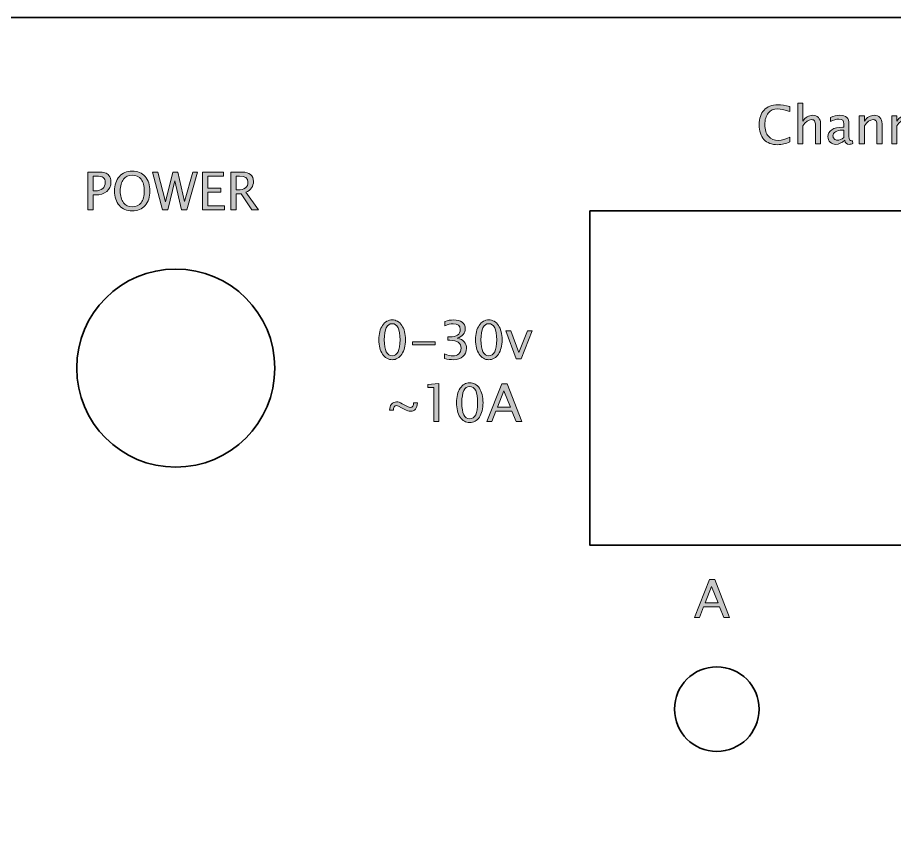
# Model space of a CAD drawing. Header units: inches. Extents: x 4 to 816, y 71 to 806.
# Drawn here: x 270.9 to 338.8, y 650.8 to 715.2 of the extents above; entities that cross this region are included whole.
import ezdxf

# ---------------------------------------------------------------- set-up
doc = ezdxf.new("R2010")
doc.units = ezdxf.units.IN
doc.header["$MEASUREMENT"] = 0
doc.layers.add('Layer 1', color=7, linetype='Continuous')

# ---------------------------------------------------------------- blocks, each defined once
blk = doc.blocks.new('block 9')
at = {"layer": 'Layer 1', "color": 240, "lineweight": 35, "true_color": 0xed1c24}
blk.add_lwpolyline([(23.165, 715.165), (406.63, 715.165), (406.63, 588.621), (23.165, 588.621)], dxfattribs=at)
blk = doc.blocks.new('block 11')
at = {"layer": 'Layer 1', "color": 240, "lineweight": 35, "true_color": 0xed1c24}
blk.add_open_spline([(290.792, 688.027), (290.792, 683.792), (287.359, 680.358), (283.123, 680.358), (278.887, 680.358), (275.454, 683.792), (275.454, 688.027), (275.454, 692.263), (278.887, 695.697), (283.123, 695.697), (287.359, 695.697), (290.792, 692.263), (290.792, 688.027)], degree=3, knots=[0, 0, 0, 0, 1, 1, 1, 2, 2, 2, 3, 3, 3, 4, 4, 4, 4], dxfattribs=at)
blk = doc.blocks.new('block 301')
at = {"layer": 'Layer 1', "true_color": 0x231f20}
h = blk.add_hatch(color=250, dxfattribs=at)
h.dxf.hatch_style = 2
edge = h.paths.add_edge_path()
edge.add_spline(control_points=[(279.756, 700.195), (279.34, 700.195), (279.007, 700.335), (278.758, 700.615), (278.509, 700.894), (278.384, 701.267), (278.384, 701.735), (278.384, 702.203), (278.509, 702.576), (278.758, 702.856), (279.007, 703.135), (279.34, 703.275), (279.756, 703.275), (280.172, 703.275), (280.504, 703.135), (280.753, 702.856), (281.002, 702.576), (281.127, 702.203), (281.127, 701.735), (281.127, 701.267), (281.002, 700.894), (280.753, 700.615), (280.504, 700.335), (280.172, 700.195), (279.756, 700.195)], knot_values=[0, 0, 0, 0, 1, 1, 1, 2, 2, 2, 3, 3, 3, 4, 4, 4, 5, 5, 5, 6, 6, 6, 7, 7, 7, 8, 8, 8, 8], degree=3, periodic=1)
edge = h.paths.add_edge_path()
edge.add_spline(control_points=[(279.756, 700.506), (280.048, 700.506), (280.276, 700.615), (280.439, 700.832), (280.603, 701.05), (280.685, 701.352), (280.685, 701.739), (280.685, 702.124), (280.603, 702.424), (280.439, 702.64), (280.276, 702.856), (280.048, 702.964), (279.756, 702.964), (279.464, 702.964), (279.236, 702.856), (279.072, 702.64), (278.908, 702.424), (278.826, 702.124), (278.826, 701.739), (278.826, 701.352), (278.908, 701.05), (279.072, 700.832), (279.236, 700.615), (279.464, 700.506), (279.756, 700.506)], knot_values=[0, 0, 0, 0, 1, 1, 1, 2, 2, 2, 3, 3, 3, 4, 4, 4, 5, 5, 5, 6, 6, 6, 7, 7, 7, 8, 8, 8, 8], degree=3, periodic=1)
h = blk.add_hatch(color=250, dxfattribs=at)
h.dxf.hatch_style = 2
edge = h.paths.add_edge_path()
edge.add_spline(control_points=[(276.314, 700.269), (276.314, 700.269), (276.314, 703.202), (276.314, 703.202), (276.314, 703.202), (277.112, 703.202), (277.112, 703.202), (277.342, 703.202), (277.519, 703.183), (277.644, 703.145), (277.769, 703.107), (277.871, 703.041), (277.951, 702.946), (278.055, 702.82), (278.107, 702.649), (278.107, 702.433), (278.107, 702.121), (278.001, 701.877), (277.79, 701.699), (277.579, 701.522), (277.285, 701.434), (276.91, 701.434), (276.91, 701.434), (276.726, 701.434), (276.726, 701.434), (276.726, 701.434), (276.726, 700.269), (276.726, 700.269), (276.726, 700.269), (276.314, 700.269), (276.314, 700.269)], knot_values=[0, 0, 0, 0, 1, 1, 1, 2, 2, 2, 3, 3, 3, 4, 4, 4, 5, 5, 5, 6, 6, 6, 7, 7, 7, 8, 8, 8, 9, 9, 9, 10, 10, 10, 10], degree=3, periodic=1)
edge = h.paths.add_edge_path()
edge.add_spline(control_points=[(276.726, 701.749), (276.726, 701.749), (276.894, 701.749), (276.894, 701.749), (277.141, 701.749), (277.332, 701.806), (277.467, 701.919), (277.602, 702.033), (277.669, 702.194), (277.669, 702.403), (277.669, 702.577), (277.616, 702.702), (277.51, 702.777), (277.403, 702.853), (277.227, 702.89), (276.982, 702.89), (276.982, 702.89), (276.726, 702.89), (276.726, 702.89), (276.726, 702.89), (276.726, 701.749), (276.726, 701.749)], knot_values=[0, 0, 0, 0, 1, 1, 1, 2, 2, 2, 3, 3, 3, 4, 4, 4, 5, 5, 5, 6, 6, 6, 7, 7, 7, 7], degree=3, periodic=1)
h = blk.add_hatch(color=250, dxfattribs=at)
h.dxf.hatch_style = 2
h.paths.add_polyline_path([(282.09, 700.269), (281.335, 703.202), (281.736, 703.202), (282.336, 700.887), (282.89, 703.202), (283.291, 703.202), (283.811, 700.918), (284.457, 703.202), (284.797, 703.202), (283.975, 700.269), (283.558, 700.269), (283.044, 702.525), (282.502, 700.269)])
h = blk.add_hatch(color=250, dxfattribs=at)
h.dxf.hatch_style = 2
h.paths.add_polyline_path([(285.181, 700.269), (285.181, 703.202), (286.82, 703.202), (286.82, 702.89), (285.598, 702.89), (285.598, 701.949), (286.622, 701.949), (286.622, 701.642), (285.598, 701.642), (285.598, 700.58), (286.905, 700.58), (286.905, 700.269)])
h = blk.add_hatch(color=250, dxfattribs=at)
h.dxf.hatch_style = 2
edge = h.paths.add_edge_path()
edge.add_spline(control_points=[(287.381, 700.269), (287.381, 700.269), (287.381, 703.202), (287.381, 703.202), (287.381, 703.202), (288.269, 703.202), (288.269, 703.202), (288.55, 703.202), (288.766, 703.14), (288.916, 703.015), (289.066, 702.891), (289.141, 702.711), (289.141, 702.474), (289.141, 702.288), (289.089, 702.122), (288.985, 701.977), (288.882, 701.831), (288.736, 701.72), (288.548, 701.642), (288.548, 701.642), (289.527, 700.269), (289.527, 700.269), (289.527, 700.269), (289.016, 700.269), (289.016, 700.269), (289.016, 700.269), (288.181, 701.509), (288.181, 701.509), (288.181, 701.509), (287.793, 701.509), (287.793, 701.509), (287.793, 701.509), (287.793, 700.269), (287.793, 700.269), (287.793, 700.269), (287.381, 700.269), (287.381, 700.269)], knot_values=[0, 0, 0, 0, 1, 1, 1, 2, 2, 2, 3, 3, 3, 4, 4, 4, 5, 5, 5, 6, 6, 6, 7, 7, 7, 8, 8, 8, 9, 9, 9, 10, 10, 10, 11, 11, 11, 12, 12, 12, 12], degree=3, periodic=1)
edge = h.paths.add_edge_path()
edge.add_spline(control_points=[(287.793, 701.82), (287.793, 701.82), (287.928, 701.82), (287.928, 701.82), (288.185, 701.82), (288.381, 701.872), (288.514, 701.977), (288.648, 702.081), (288.715, 702.234), (288.715, 702.435), (288.715, 702.739), (288.495, 702.89), (288.055, 702.89), (288.055, 702.89), (287.793, 702.89), (287.793, 702.89), (287.793, 702.89), (287.793, 701.82), (287.793, 701.82)], knot_values=[0, 0, 0, 0, 1, 1, 1, 2, 2, 2, 3, 3, 3, 4, 4, 4, 5, 5, 5, 6, 6, 6, 6], degree=3, periodic=1)
at = {"layer": 'Layer 1', "lineweight": 0}
for points in [[(282.09, 700.269), (281.335, 703.202), (281.736, 703.202), (282.336, 700.887), (282.89, 703.202), (283.291, 703.202), (283.811, 700.918), (284.457, 703.202), (284.797, 703.202), (283.975, 700.269), (283.558, 700.269), (283.044, 702.525), (282.502, 700.269), (282.09, 700.269)], [(285.181, 700.269), (285.181, 703.202), (286.82, 703.202), (286.82, 702.89), (285.598, 702.89), (285.598, 701.949), (286.622, 701.949), (286.622, 701.642), (285.598, 701.642), (285.598, 700.58), (286.905, 700.58), (286.905, 700.269), (285.181, 700.269)]]:
    blk.add_lwpolyline(points, dxfattribs=at)
for points, knots in [([(279.756, 700.195), (279.34, 700.195), (279.007, 700.335), (278.758, 700.615), (278.509, 700.894), (278.384, 701.267), (278.384, 701.735), (278.384, 702.203), (278.509, 702.576), (278.758, 702.856), (279.007, 703.135), (279.34, 703.275), (279.756, 703.275), (280.172, 703.275), (280.504, 703.135), (280.753, 702.856), (281.002, 702.576), (281.127, 702.203), (281.127, 701.735), (281.127, 701.267), (281.002, 700.894), (280.753, 700.615), (280.504, 700.335), (280.172, 700.195), (279.756, 700.195)], [0, 0, 0, 0, 1, 1, 1, 2, 2, 2, 3, 3, 3, 4, 4, 4, 5, 5, 5, 6, 6, 6, 7, 7, 7, 8, 8, 8, 8]), ([(276.314, 700.269), (276.314, 700.269), (276.314, 703.202), (276.314, 703.202), (276.314, 703.202), (277.112, 703.202), (277.112, 703.202), (277.342, 703.202), (277.519, 703.183), (277.644, 703.145), (277.769, 703.107), (277.871, 703.041), (277.951, 702.946), (278.055, 702.82), (278.107, 702.649), (278.107, 702.433), (278.107, 702.121), (278.001, 701.877), (277.79, 701.699), (277.579, 701.522), (277.285, 701.434), (276.91, 701.434), (276.91, 701.434), (276.726, 701.434), (276.726, 701.434), (276.726, 701.434), (276.726, 700.269), (276.726, 700.269), (276.726, 700.269), (276.314, 700.269), (276.314, 700.269)], [0, 0, 0, 0, 1, 1, 1, 2, 2, 2, 3, 3, 3, 4, 4, 4, 5, 5, 5, 6, 6, 6, 7, 7, 7, 8, 8, 8, 9, 9, 9, 10, 10, 10, 10]), ([(276.726, 701.749), (276.726, 701.749), (276.894, 701.749), (276.894, 701.749), (277.141, 701.749), (277.332, 701.806), (277.467, 701.919), (277.602, 702.033), (277.669, 702.194), (277.669, 702.403), (277.669, 702.577), (277.616, 702.702), (277.51, 702.777), (277.403, 702.853), (277.227, 702.89), (276.982, 702.89), (276.982, 702.89), (276.726, 702.89), (276.726, 702.89), (276.726, 702.89), (276.726, 701.749), (276.726, 701.749)], [0, 0, 0, 0, 1, 1, 1, 2, 2, 2, 3, 3, 3, 4, 4, 4, 5, 5, 5, 6, 6, 6, 7, 7, 7, 7]), ([(279.756, 700.506), (280.048, 700.506), (280.276, 700.615), (280.439, 700.832), (280.603, 701.05), (280.685, 701.352), (280.685, 701.739), (280.685, 702.124), (280.603, 702.424), (280.439, 702.64), (280.276, 702.856), (280.048, 702.964), (279.756, 702.964), (279.464, 702.964), (279.236, 702.856), (279.072, 702.64), (278.908, 702.424), (278.826, 702.124), (278.826, 701.739), (278.826, 701.352), (278.908, 701.05), (279.072, 700.832), (279.236, 700.615), (279.464, 700.506), (279.756, 700.506)], [0, 0, 0, 0, 1, 1, 1, 2, 2, 2, 3, 3, 3, 4, 4, 4, 5, 5, 5, 6, 6, 6, 7, 7, 7, 8, 8, 8, 8]), ([(287.381, 700.269), (287.381, 700.269), (287.381, 703.202), (287.381, 703.202), (287.381, 703.202), (288.269, 703.202), (288.269, 703.202), (288.55, 703.202), (288.766, 703.14), (288.916, 703.015), (289.066, 702.891), (289.141, 702.711), (289.141, 702.474), (289.141, 702.288), (289.089, 702.122), (288.985, 701.977), (288.882, 701.831), (288.736, 701.72), (288.548, 701.642), (288.548, 701.642), (289.527, 700.269), (289.527, 700.269), (289.527, 700.269), (289.016, 700.269), (289.016, 700.269), (289.016, 700.269), (288.181, 701.509), (288.181, 701.509), (288.181, 701.509), (287.793, 701.509), (287.793, 701.509), (287.793, 701.509), (287.793, 700.269), (287.793, 700.269), (287.793, 700.269), (287.381, 700.269), (287.381, 700.269)], [0, 0, 0, 0, 1, 1, 1, 2, 2, 2, 3, 3, 3, 4, 4, 4, 5, 5, 5, 6, 6, 6, 7, 7, 7, 8, 8, 8, 9, 9, 9, 10, 10, 10, 11, 11, 11, 12, 12, 12, 12]), ([(287.793, 701.82), (287.793, 701.82), (287.928, 701.82), (287.928, 701.82), (288.185, 701.82), (288.381, 701.872), (288.514, 701.977), (288.648, 702.081), (288.715, 702.234), (288.715, 702.435), (288.715, 702.739), (288.495, 702.89), (288.055, 702.89), (288.055, 702.89), (287.793, 702.89), (287.793, 702.89), (287.793, 702.89), (287.793, 701.82), (287.793, 701.82)], [0, 0, 0, 0, 1, 1, 1, 2, 2, 2, 3, 3, 3, 4, 4, 4, 5, 5, 5, 6, 6, 6, 6])]:
    blk.add_open_spline(points, degree=3, knots=knots, dxfattribs=at)
blk = doc.blocks.new('block 300')
at = {"layer": 'Layer 1'}
blk.add_blockref('block 301', (0, 0), dxfattribs=at)
blk = doc.blocks.new('block 350')
at = {"layer": 'Layer 1', "color": 240, "lineweight": 35, "true_color": 0xed1c24}
blk.add_lwpolyline([(358.76, 674.313), (315.18, 674.313), (315.18, 700.197), (358.76, 700.197), (358.76, 674.313)], dxfattribs=at)
blk = doc.blocks.new('block 351')
at = {"layer": 'Layer 1', "color": 240, "lineweight": 35, "true_color": 0xed1c24}
blk.add_open_spline([(328.275, 661.629), (328.275, 659.821), (326.809, 658.355), (325.001, 658.355), (323.193, 658.355), (321.727, 659.821), (321.727, 661.629), (321.727, 663.437), (323.193, 664.903), (325.001, 664.903), (326.809, 664.903), (328.275, 663.437), (328.275, 661.629)], degree=3, knots=[0, 0, 0, 0, 1, 1, 1, 2, 2, 2, 3, 3, 3, 4, 4, 4, 4], dxfattribs=at)
blk = doc.blocks.new('block 355')
at = {"layer": 'Layer 1', "true_color": 0x231f20}
h = blk.add_hatch(color=250, dxfattribs=at)
h.dxf.hatch_style = 2
edge = h.paths.add_edge_path()
edge.add_spline(control_points=[(330.656, 705.547), (330.366, 705.398), (330.05, 705.323), (329.708, 705.323), (329.253, 705.323), (328.901, 705.457), (328.652, 705.724), (328.404, 705.991), (328.28, 706.37), (328.28, 706.861), (328.28, 707.351), (328.406, 707.731), (328.659, 708), (328.912, 708.269), (329.269, 708.403), (329.73, 708.403), (329.992, 708.403), (330.299, 708.36), (330.652, 708.274), (330.652, 708.274), (330.652, 707.884), (330.652, 707.884), (330.25, 708.022), (329.94, 708.092), (329.722, 708.092), (329.404, 708.092), (329.158, 707.984), (328.983, 707.769), (328.809, 707.553), (328.722, 707.25), (328.722, 706.857), (328.722, 706.482), (328.815, 706.187), (329.001, 705.971), (329.187, 705.756), (329.442, 705.649), (329.766, 705.649), (330.042, 705.649), (330.338, 705.734), (330.656, 705.904), (330.656, 705.904), (330.656, 705.547), (330.656, 705.547)], knot_values=[0, 0, 0, 0, 1, 1, 1, 2, 2, 2, 3, 3, 3, 4, 4, 4, 5, 5, 5, 6, 6, 6, 7, 7, 7, 8, 8, 8, 9, 9, 9, 10, 10, 10, 11, 11, 11, 12, 12, 12, 13, 13, 13, 14, 14, 14, 14], degree=3, periodic=1)
h = blk.add_hatch(color=250, dxfattribs=at)
h.dxf.hatch_style = 2
edge = h.paths.add_edge_path()
edge.add_spline(control_points=[(331.272, 705.397), (331.272, 705.397), (331.272, 708.526), (331.272, 708.526), (331.272, 708.526), (331.662, 708.526), (331.662, 708.526), (331.662, 708.526), (331.662, 707.144), (331.662, 707.144), (331.868, 707.446), (332.121, 707.596), (332.419, 707.596), (332.607, 707.596), (332.756, 707.537), (332.866, 707.419), (332.976, 707.301), (333.032, 707.142), (333.032, 706.943), (333.032, 706.943), (333.032, 705.397), (333.032, 705.397), (333.032, 705.397), (332.641, 705.397), (332.641, 705.397), (332.641, 705.397), (332.641, 706.815), (332.641, 706.815), (332.641, 706.975), (332.618, 707.089), (332.571, 707.158), (332.524, 707.225), (332.446, 707.259), (332.338, 707.259), (332.099, 707.259), (331.874, 707.103), (331.662, 706.79), (331.662, 706.79), (331.662, 705.397), (331.662, 705.397), (331.662, 705.397), (331.272, 705.397), (331.272, 705.397)], knot_values=[0, 0, 0, 0, 1, 1, 1, 2, 2, 2, 3, 3, 3, 4, 4, 4, 5, 5, 5, 6, 6, 6, 7, 7, 7, 8, 8, 8, 9, 9, 9, 10, 10, 10, 11, 11, 11, 12, 12, 12, 13, 13, 13, 14, 14, 14, 14], degree=3, periodic=1)
h = blk.add_hatch(color=250, dxfattribs=at)
h.dxf.hatch_style = 2
h.paths.add_polyline_path([(343.33, 705.397), (343.33, 708.526), (343.72, 708.526), (343.72, 705.397)])
h = blk.add_hatch(color=250, dxfattribs=at)
h.dxf.hatch_style = 2
edge = h.paths.add_edge_path()
edge.add_spline(control_points=[(345.809, 705.418), (345.809, 705.418), (345.809, 705.785), (345.809, 705.785), (346.088, 705.673), (346.308, 705.617), (346.468, 705.617), (346.657, 705.617), (346.81, 705.671), (346.927, 705.779), (347.044, 705.888), (347.103, 706.03), (347.103, 706.204), (347.103, 706.617), (346.814, 706.823), (346.235, 706.823), (346.235, 706.823), (346.081, 706.823), (346.081, 706.823), (346.081, 706.823), (346.081, 707.085), (346.081, 707.085), (346.081, 707.085), (346.217, 707.087), (346.217, 707.087), (346.76, 707.087), (347.032, 707.278), (347.032, 707.66), (347.032, 707.96), (346.852, 708.109), (346.492, 708.109), (346.299, 708.109), (346.084, 708.054), (345.849, 707.943), (345.849, 707.943), (345.849, 708.286), (345.849, 708.286), (346.08, 708.364), (346.302, 708.403), (346.516, 708.403), (346.808, 708.403), (347.032, 708.345), (347.188, 708.229), (347.344, 708.113), (347.422, 707.944), (347.422, 707.724), (347.422, 707.379), (347.218, 707.133), (346.81, 706.987), (347.283, 706.877), (347.519, 706.618), (347.519, 706.209), (347.519, 705.933), (347.428, 705.716), (347.246, 705.559), (347.063, 705.402), (346.813, 705.323), (346.495, 705.323), (346.314, 705.323), (346.085, 705.355), (345.809, 705.418)], knot_values=[0, 0, 0, 0, 1, 1, 1, 2, 2, 2, 3, 3, 3, 4, 4, 4, 5, 5, 5, 6, 6, 6, 7, 7, 7, 8, 8, 8, 9, 9, 9, 10, 10, 10, 11, 11, 11, 12, 12, 12, 13, 13, 13, 14, 14, 14, 15, 15, 15, 16, 16, 16, 17, 17, 17, 18, 18, 18, 19, 19, 19, 20, 20, 20, 20], degree=3, periodic=1)
h = blk.add_hatch(color=250, dxfattribs=at)
h.dxf.hatch_style = 2
edge = h.paths.add_edge_path()
edge.add_spline(control_points=[(334.9, 705.67), (334.666, 705.455), (334.441, 705.347), (334.225, 705.347), (334.046, 705.347), (333.898, 705.403), (333.781, 705.515), (333.663, 705.626), (333.604, 705.767), (333.604, 705.938), (333.604, 706.173), (333.703, 706.353), (333.901, 706.48), (334.098, 706.606), (334.382, 706.669), (334.752, 706.669), (334.752, 706.669), (334.843, 706.669), (334.843, 706.669), (334.843, 706.669), (334.843, 706.928), (334.843, 706.928), (334.843, 707.178), (334.713, 707.303), (334.452, 707.303), (334.25, 707.303), (334.03, 707.24), (333.79, 707.113), (333.79, 707.113), (333.79, 707.436), (333.79, 707.436), (334.053, 707.543), (334.301, 707.596), (334.534, 707.596), (334.773, 707.596), (334.949, 707.542), (335.063, 707.433), (335.176, 707.324), (335.233, 707.156), (335.233, 706.928), (335.233, 706.928), (335.233, 705.953), (335.233, 705.953), (335.233, 705.73), (335.302, 705.619), (335.439, 705.619), (335.456, 705.619), (335.482, 705.621), (335.515, 705.627), (335.515, 705.627), (335.542, 705.411), (335.542, 705.411), (335.454, 705.368), (335.356, 705.347), (335.249, 705.347), (335.067, 705.347), (334.95, 705.455), (334.9, 705.67)], knot_values=[0, 0, 0, 0, 1, 1, 1, 2, 2, 2, 3, 3, 3, 4, 4, 4, 5, 5, 5, 6, 6, 6, 7, 7, 7, 8, 8, 8, 9, 9, 9, 10, 10, 10, 11, 11, 11, 12, 12, 12, 13, 13, 13, 14, 14, 14, 15, 15, 15, 16, 16, 16, 17, 17, 17, 18, 18, 18, 19, 19, 19, 19], degree=3, periodic=1)
edge = h.paths.add_edge_path()
edge.add_spline(control_points=[(334.843, 705.882), (334.843, 705.882), (334.843, 706.439), (334.843, 706.439), (334.843, 706.439), (334.718, 706.443), (334.718, 706.443), (334.501, 706.443), (334.327, 706.403), (334.194, 706.322), (334.061, 706.241), (333.995, 706.135), (333.995, 706.001), (333.995, 705.907), (334.028, 705.828), (334.094, 705.763), (334.16, 705.699), (334.24, 705.666), (334.335, 705.666), (334.498, 705.666), (334.667, 705.738), (334.843, 705.882)], knot_values=[0, 0, 0, 0, 1, 1, 1, 2, 2, 2, 3, 3, 3, 4, 4, 4, 5, 5, 5, 6, 6, 6, 7, 7, 7, 7], degree=3, periodic=1)
h = blk.add_hatch(color=250, dxfattribs=at)
h.dxf.hatch_style = 2
edge = h.paths.add_edge_path()
edge.add_spline(control_points=[(336.032, 705.397), (336.032, 705.397), (336.032, 707.549), (336.032, 707.549), (336.032, 707.549), (336.422, 707.549), (336.422, 707.549), (336.422, 707.549), (336.422, 707.144), (336.422, 707.144), (336.628, 707.446), (336.881, 707.596), (337.179, 707.596), (337.367, 707.596), (337.516, 707.537), (337.626, 707.419), (337.736, 707.301), (337.791, 707.142), (337.791, 706.943), (337.791, 706.943), (337.791, 705.397), (337.791, 705.397), (337.791, 705.397), (337.401, 705.397), (337.401, 705.397), (337.401, 705.397), (337.401, 706.815), (337.401, 706.815), (337.401, 706.975), (337.378, 707.089), (337.331, 707.158), (337.284, 707.225), (337.206, 707.259), (337.098, 707.259), (336.859, 707.259), (336.634, 707.103), (336.422, 706.79), (336.422, 706.79), (336.422, 705.397), (336.422, 705.397), (336.422, 705.397), (336.032, 705.397), (336.032, 705.397)], knot_values=[0, 0, 0, 0, 1, 1, 1, 2, 2, 2, 3, 3, 3, 4, 4, 4, 5, 5, 5, 6, 6, 6, 7, 7, 7, 8, 8, 8, 9, 9, 9, 10, 10, 10, 11, 11, 11, 12, 12, 12, 13, 13, 13, 14, 14, 14, 14], degree=3, periodic=1)
h = blk.add_hatch(color=250, dxfattribs=at)
h.dxf.hatch_style = 2
edge = h.paths.add_edge_path()
edge.add_spline(control_points=[(338.55, 705.397), (338.55, 705.397), (338.55, 707.549), (338.55, 707.549), (338.55, 707.549), (338.941, 707.549), (338.941, 707.549), (338.941, 707.549), (338.941, 707.144), (338.941, 707.144), (339.147, 707.446), (339.399, 707.596), (339.698, 707.596), (339.885, 707.596), (340.034, 707.537), (340.144, 707.419), (340.255, 707.301), (340.31, 707.142), (340.31, 706.943), (340.31, 706.943), (340.31, 705.397), (340.31, 705.397), (340.31, 705.397), (339.92, 705.397), (339.92, 705.397), (339.92, 705.397), (339.92, 706.815), (339.92, 706.815), (339.92, 706.975), (339.896, 707.089), (339.849, 707.158), (339.802, 707.225), (339.725, 707.259), (339.616, 707.259), (339.377, 707.259), (339.152, 707.103), (338.941, 706.79), (338.941, 706.79), (338.941, 705.397), (338.941, 705.397), (338.941, 705.397), (338.55, 705.397), (338.55, 705.397)], knot_values=[0, 0, 0, 0, 1, 1, 1, 2, 2, 2, 3, 3, 3, 4, 4, 4, 5, 5, 5, 6, 6, 6, 7, 7, 7, 8, 8, 8, 9, 9, 9, 10, 10, 10, 11, 11, 11, 12, 12, 12, 13, 13, 13, 14, 14, 14, 14], degree=3, periodic=1)
h = blk.add_hatch(color=250, dxfattribs=at)
h.dxf.hatch_style = 2
edge = h.paths.add_edge_path()
edge.add_spline(control_points=[(342.646, 705.466), (342.385, 705.387), (342.161, 705.347), (341.975, 705.347), (341.656, 705.347), (341.397, 705.453), (341.198, 705.663), (340.998, 705.874), (340.899, 706.146), (340.899, 706.482), (340.899, 706.808), (340.987, 707.075), (341.163, 707.284), (341.34, 707.492), (341.565, 707.596), (341.84, 707.596), (342.1, 707.596), (342.301, 707.503), (342.443, 707.318), (342.585, 707.132), (342.656, 706.869), (342.656, 706.528), (342.656, 706.528), (342.654, 706.409), (342.654, 706.409), (342.654, 706.409), (341.297, 706.409), (341.297, 706.409), (341.354, 705.899), (341.604, 705.644), (342.048, 705.644), (342.21, 705.644), (342.41, 705.689), (342.646, 705.777), (342.646, 705.777), (342.646, 705.466), (342.646, 705.466)], knot_values=[0, 0, 0, 0, 1, 1, 1, 2, 2, 2, 3, 3, 3, 4, 4, 4, 5, 5, 5, 6, 6, 6, 7, 7, 7, 8, 8, 8, 9, 9, 9, 10, 10, 10, 11, 11, 11, 12, 12, 12, 12], degree=3, periodic=1)
edge = h.paths.add_edge_path()
edge.add_spline(control_points=[(341.315, 706.703), (341.315, 706.703), (342.264, 706.703), (342.264, 706.703), (342.264, 707.103), (342.115, 707.303), (341.816, 707.303), (341.516, 707.303), (341.349, 707.103), (341.315, 706.703)], knot_values=[0, 0, 0, 0, 1, 1, 1, 2, 2, 2, 3, 3, 3, 3], degree=3, periodic=1)
at = {"layer": 'Layer 1', "lineweight": 0}
blk.add_lwpolyline([(343.33, 705.397), (343.33, 708.526), (343.72, 708.526), (343.72, 705.397), (343.33, 705.397)], dxfattribs=at)
for points, knots in [([(330.656, 705.547), (330.366, 705.398), (330.05, 705.323), (329.708, 705.323), (329.253, 705.323), (328.901, 705.457), (328.652, 705.724), (328.404, 705.991), (328.28, 706.37), (328.28, 706.861), (328.28, 707.351), (328.406, 707.731), (328.659, 708), (328.912, 708.269), (329.269, 708.403), (329.73, 708.403), (329.992, 708.403), (330.299, 708.36), (330.652, 708.274), (330.652, 708.274), (330.652, 707.884), (330.652, 707.884), (330.25, 708.022), (329.94, 708.092), (329.722, 708.092), (329.404, 708.092), (329.158, 707.984), (328.983, 707.769), (328.809, 707.553), (328.722, 707.25), (328.722, 706.857), (328.722, 706.482), (328.815, 706.187), (329.001, 705.971), (329.187, 705.756), (329.442, 705.649), (329.766, 705.649), (330.042, 705.649), (330.338, 705.734), (330.656, 705.904), (330.656, 705.904), (330.656, 705.547), (330.656, 705.547)], [0, 0, 0, 0, 1, 1, 1, 2, 2, 2, 3, 3, 3, 4, 4, 4, 5, 5, 5, 6, 6, 6, 7, 7, 7, 8, 8, 8, 9, 9, 9, 10, 10, 10, 11, 11, 11, 12, 12, 12, 13, 13, 13, 14, 14, 14, 14]), ([(331.272, 705.397), (331.272, 705.397), (331.272, 708.526), (331.272, 708.526), (331.272, 708.526), (331.662, 708.526), (331.662, 708.526), (331.662, 708.526), (331.662, 707.144), (331.662, 707.144), (331.868, 707.446), (332.121, 707.596), (332.419, 707.596), (332.607, 707.596), (332.756, 707.537), (332.866, 707.419), (332.976, 707.301), (333.032, 707.142), (333.032, 706.943), (333.032, 706.943), (333.032, 705.397), (333.032, 705.397), (333.032, 705.397), (332.641, 705.397), (332.641, 705.397), (332.641, 705.397), (332.641, 706.815), (332.641, 706.815), (332.641, 706.975), (332.618, 707.089), (332.571, 707.158), (332.524, 707.225), (332.446, 707.259), (332.338, 707.259), (332.099, 707.259), (331.874, 707.103), (331.662, 706.79), (331.662, 706.79), (331.662, 705.397), (331.662, 705.397), (331.662, 705.397), (331.272, 705.397), (331.272, 705.397)], [0, 0, 0, 0, 1, 1, 1, 2, 2, 2, 3, 3, 3, 4, 4, 4, 5, 5, 5, 6, 6, 6, 7, 7, 7, 8, 8, 8, 9, 9, 9, 10, 10, 10, 11, 11, 11, 12, 12, 12, 13, 13, 13, 14, 14, 14, 14]), ([(345.809, 705.418), (345.809, 705.418), (345.809, 705.785), (345.809, 705.785), (346.088, 705.673), (346.308, 705.617), (346.468, 705.617), (346.657, 705.617), (346.81, 705.671), (346.927, 705.779), (347.044, 705.888), (347.103, 706.03), (347.103, 706.204), (347.103, 706.617), (346.814, 706.823), (346.235, 706.823), (346.235, 706.823), (346.081, 706.823), (346.081, 706.823), (346.081, 706.823), (346.081, 707.085), (346.081, 707.085), (346.081, 707.085), (346.217, 707.087), (346.217, 707.087), (346.76, 707.087), (347.032, 707.278), (347.032, 707.66), (347.032, 707.96), (346.852, 708.109), (346.492, 708.109), (346.299, 708.109), (346.084, 708.054), (345.849, 707.943), (345.849, 707.943), (345.849, 708.286), (345.849, 708.286), (346.08, 708.364), (346.302, 708.403), (346.516, 708.403), (346.808, 708.403), (347.032, 708.345), (347.188, 708.229), (347.344, 708.113), (347.422, 707.944), (347.422, 707.724), (347.422, 707.379), (347.218, 707.133), (346.81, 706.987), (347.283, 706.877), (347.519, 706.618), (347.519, 706.209), (347.519, 705.933), (347.428, 705.716), (347.246, 705.559), (347.063, 705.402), (346.813, 705.323), (346.495, 705.323), (346.314, 705.323), (346.085, 705.355), (345.809, 705.418)], [0, 0, 0, 0, 1, 1, 1, 2, 2, 2, 3, 3, 3, 4, 4, 4, 5, 5, 5, 6, 6, 6, 7, 7, 7, 8, 8, 8, 9, 9, 9, 10, 10, 10, 11, 11, 11, 12, 12, 12, 13, 13, 13, 14, 14, 14, 15, 15, 15, 16, 16, 16, 17, 17, 17, 18, 18, 18, 19, 19, 19, 20, 20, 20, 20]), ([(334.9, 705.67), (334.666, 705.455), (334.441, 705.347), (334.225, 705.347), (334.046, 705.347), (333.898, 705.403), (333.781, 705.515), (333.663, 705.626), (333.604, 705.767), (333.604, 705.938), (333.604, 706.173), (333.703, 706.353), (333.901, 706.48), (334.098, 706.606), (334.382, 706.669), (334.752, 706.669), (334.752, 706.669), (334.843, 706.669), (334.843, 706.669), (334.843, 706.669), (334.843, 706.928), (334.843, 706.928), (334.843, 707.178), (334.713, 707.303), (334.452, 707.303), (334.25, 707.303), (334.03, 707.24), (333.79, 707.113), (333.79, 707.113), (333.79, 707.436), (333.79, 707.436), (334.053, 707.543), (334.301, 707.596), (334.534, 707.596), (334.773, 707.596), (334.949, 707.542), (335.063, 707.433), (335.176, 707.324), (335.233, 707.156), (335.233, 706.928), (335.233, 706.928), (335.233, 705.953), (335.233, 705.953), (335.233, 705.73), (335.302, 705.619), (335.439, 705.619), (335.456, 705.619), (335.482, 705.621), (335.515, 705.627), (335.515, 705.627), (335.542, 705.411), (335.542, 705.411), (335.454, 705.368), (335.356, 705.347), (335.249, 705.347), (335.067, 705.347), (334.95, 705.455), (334.9, 705.67)], [0, 0, 0, 0, 1, 1, 1, 2, 2, 2, 3, 3, 3, 4, 4, 4, 5, 5, 5, 6, 6, 6, 7, 7, 7, 8, 8, 8, 9, 9, 9, 10, 10, 10, 11, 11, 11, 12, 12, 12, 13, 13, 13, 14, 14, 14, 15, 15, 15, 16, 16, 16, 17, 17, 17, 18, 18, 18, 19, 19, 19, 19]), ([(336.032, 705.397), (336.032, 705.397), (336.032, 707.549), (336.032, 707.549), (336.032, 707.549), (336.422, 707.549), (336.422, 707.549), (336.422, 707.549), (336.422, 707.144), (336.422, 707.144), (336.628, 707.446), (336.881, 707.596), (337.179, 707.596), (337.367, 707.596), (337.516, 707.537), (337.626, 707.419), (337.736, 707.301), (337.791, 707.142), (337.791, 706.943), (337.791, 706.943), (337.791, 705.397), (337.791, 705.397), (337.791, 705.397), (337.401, 705.397), (337.401, 705.397), (337.401, 705.397), (337.401, 706.815), (337.401, 706.815), (337.401, 706.975), (337.378, 707.089), (337.331, 707.158), (337.284, 707.225), (337.206, 707.259), (337.098, 707.259), (336.859, 707.259), (336.634, 707.103), (336.422, 706.79), (336.422, 706.79), (336.422, 705.397), (336.422, 705.397), (336.422, 705.397), (336.032, 705.397), (336.032, 705.397)], [0, 0, 0, 0, 1, 1, 1, 2, 2, 2, 3, 3, 3, 4, 4, 4, 5, 5, 5, 6, 6, 6, 7, 7, 7, 8, 8, 8, 9, 9, 9, 10, 10, 10, 11, 11, 11, 12, 12, 12, 13, 13, 13, 14, 14, 14, 14]), ([(338.55, 705.397), (338.55, 705.397), (338.55, 707.549), (338.55, 707.549), (338.55, 707.549), (338.941, 707.549), (338.941, 707.549), (338.941, 707.549), (338.941, 707.144), (338.941, 707.144), (339.147, 707.446), (339.399, 707.596), (339.698, 707.596), (339.885, 707.596), (340.034, 707.537), (340.144, 707.419), (340.255, 707.301), (340.31, 707.142), (340.31, 706.943), (340.31, 706.943), (340.31, 705.397), (340.31, 705.397), (340.31, 705.397), (339.92, 705.397), (339.92, 705.397), (339.92, 705.397), (339.92, 706.815), (339.92, 706.815), (339.92, 706.975), (339.896, 707.089), (339.849, 707.158), (339.802, 707.225), (339.725, 707.259), (339.616, 707.259), (339.377, 707.259), (339.152, 707.103), (338.941, 706.79), (338.941, 706.79), (338.941, 705.397), (338.941, 705.397), (338.941, 705.397), (338.55, 705.397), (338.55, 705.397)], [0, 0, 0, 0, 1, 1, 1, 2, 2, 2, 3, 3, 3, 4, 4, 4, 5, 5, 5, 6, 6, 6, 7, 7, 7, 8, 8, 8, 9, 9, 9, 10, 10, 10, 11, 11, 11, 12, 12, 12, 13, 13, 13, 14, 14, 14, 14]), ([(342.646, 705.466), (342.385, 705.387), (342.161, 705.347), (341.975, 705.347), (341.656, 705.347), (341.397, 705.453), (341.198, 705.663), (340.998, 705.874), (340.899, 706.146), (340.899, 706.482), (340.899, 706.808), (340.987, 707.075), (341.163, 707.284), (341.34, 707.492), (341.565, 707.596), (341.84, 707.596), (342.1, 707.596), (342.301, 707.503), (342.443, 707.318), (342.585, 707.132), (342.656, 706.869), (342.656, 706.528), (342.656, 706.528), (342.654, 706.409), (342.654, 706.409), (342.654, 706.409), (341.297, 706.409), (341.297, 706.409), (341.354, 705.899), (341.604, 705.644), (342.048, 705.644), (342.21, 705.644), (342.41, 705.689), (342.646, 705.777), (342.646, 705.777), (342.646, 705.466), (342.646, 705.466)], [0, 0, 0, 0, 1, 1, 1, 2, 2, 2, 3, 3, 3, 4, 4, 4, 5, 5, 5, 6, 6, 6, 7, 7, 7, 8, 8, 8, 9, 9, 9, 10, 10, 10, 11, 11, 11, 12, 12, 12, 12]), ([(341.315, 706.703), (341.315, 706.703), (342.264, 706.703), (342.264, 706.703), (342.264, 707.103), (342.115, 707.303), (341.816, 707.303), (341.516, 707.303), (341.349, 707.103), (341.315, 706.703)], [0, 0, 0, 0, 1, 1, 1, 2, 2, 2, 3, 3, 3, 3]), ([(334.843, 705.882), (334.843, 705.882), (334.843, 706.439), (334.843, 706.439), (334.843, 706.439), (334.718, 706.443), (334.718, 706.443), (334.501, 706.443), (334.327, 706.403), (334.194, 706.322), (334.061, 706.241), (333.995, 706.135), (333.995, 706.001), (333.995, 705.907), (334.028, 705.828), (334.094, 705.763), (334.16, 705.699), (334.24, 705.666), (334.335, 705.666), (334.498, 705.666), (334.667, 705.738), (334.843, 705.882)], [0, 0, 0, 0, 1, 1, 1, 2, 2, 2, 3, 3, 3, 4, 4, 4, 5, 5, 5, 6, 6, 6, 7, 7, 7, 7])]:
    blk.add_open_spline(points, degree=3, knots=knots, dxfattribs=at)
blk = doc.blocks.new('block 354')
at = {"layer": 'Layer 1'}
blk.add_blockref('block 355', (0, 0), dxfattribs=at)
blk = doc.blocks.new('block 357')
at = {"layer": 'Layer 1', "true_color": 0x231f20}
h = blk.add_hatch(color=250, dxfattribs=at)
h.dxf.hatch_style = 2
edge = h.paths.add_edge_path()
edge.add_spline(control_points=[(299.875, 688.678), (299.567, 688.678), (299.319, 688.819), (299.131, 689.101), (298.942, 689.384), (298.848, 689.756), (298.848, 690.218), (298.848, 690.681), (298.942, 691.053), (299.131, 691.335), (299.319, 691.617), (299.567, 691.758), (299.875, 691.758), (300.184, 691.758), (300.432, 691.617), (300.62, 691.336), (300.807, 691.054), (300.901, 690.682), (300.901, 690.218), (300.901, 689.756), (300.807, 689.384), (300.62, 689.101), (300.432, 688.819), (300.184, 688.678), (299.875, 688.678)], knot_values=[0, 0, 0, 0, 1, 1, 1, 2, 2, 2, 3, 3, 3, 4, 4, 4, 5, 5, 5, 6, 6, 6, 7, 7, 7, 8, 8, 8, 8], degree=3, periodic=1)
edge = h.paths.add_edge_path()
edge.add_spline(control_points=[(299.874, 688.972), (300.281, 688.972), (300.485, 689.387), (300.485, 690.218), (300.485, 691.049), (300.281, 691.464), (299.874, 691.464), (299.468, 691.464), (299.264, 691.049), (299.264, 690.218), (299.264, 689.387), (299.468, 688.972), (299.874, 688.972)], knot_values=[0, 0, 0, 0, 1, 1, 1, 2, 2, 2, 3, 3, 3, 4, 4, 4, 4], degree=3, periodic=1)
h = blk.add_hatch(color=250, dxfattribs=at)
h.dxf.hatch_style = 2
edge = h.paths.add_edge_path()
edge.add_spline(control_points=[(303.917, 688.773), (303.917, 688.773), (303.917, 689.14), (303.917, 689.14), (304.196, 689.028), (304.416, 688.972), (304.576, 688.972), (304.765, 688.972), (304.918, 689.026), (305.035, 689.135), (305.153, 689.243), (305.211, 689.385), (305.211, 689.559), (305.211, 689.972), (304.922, 690.178), (304.344, 690.178), (304.344, 690.178), (304.189, 690.178), (304.189, 690.178), (304.189, 690.178), (304.189, 690.44), (304.189, 690.44), (304.189, 690.44), (304.326, 690.442), (304.326, 690.442), (304.868, 690.442), (305.14, 690.633), (305.14, 691.015), (305.14, 691.315), (304.96, 691.464), (304.6, 691.464), (304.407, 691.464), (304.192, 691.409), (303.957, 691.298), (303.957, 691.298), (303.957, 691.641), (303.957, 691.641), (304.188, 691.719), (304.411, 691.758), (304.625, 691.758), (304.917, 691.758), (305.141, 691.7), (305.296, 691.584), (305.452, 691.468), (305.53, 691.299), (305.53, 691.079), (305.53, 690.734), (305.326, 690.488), (304.918, 690.342), (305.391, 690.232), (305.627, 689.973), (305.627, 689.564), (305.627, 689.289), (305.536, 689.071), (305.354, 688.914), (305.172, 688.757), (304.921, 688.678), (304.603, 688.678), (304.422, 688.678), (304.193, 688.71), (303.917, 688.773)], knot_values=[0, 0, 0, 0, 1, 1, 1, 2, 2, 2, 3, 3, 3, 4, 4, 4, 5, 5, 5, 6, 6, 6, 7, 7, 7, 8, 8, 8, 9, 9, 9, 10, 10, 10, 11, 11, 11, 12, 12, 12, 13, 13, 13, 14, 14, 14, 15, 15, 15, 16, 16, 16, 17, 17, 17, 18, 18, 18, 19, 19, 19, 20, 20, 20, 20], degree=3, periodic=1)
h = blk.add_hatch(color=250, dxfattribs=at)
h.dxf.hatch_style = 2
edge = h.paths.add_edge_path()
edge.add_spline(control_points=[(307.355, 688.678), (307.047, 688.678), (306.799, 688.819), (306.611, 689.101), (306.423, 689.384), (306.329, 689.756), (306.329, 690.218), (306.329, 690.681), (306.423, 691.053), (306.611, 691.335), (306.799, 691.617), (307.047, 691.758), (307.355, 691.758), (307.664, 691.758), (307.913, 691.617), (308.1, 691.336), (308.288, 691.054), (308.382, 690.682), (308.382, 690.218), (308.382, 689.756), (308.288, 689.384), (308.1, 689.101), (307.913, 688.819), (307.664, 688.678), (307.355, 688.678)], knot_values=[0, 0, 0, 0, 1, 1, 1, 2, 2, 2, 3, 3, 3, 4, 4, 4, 5, 5, 5, 6, 6, 6, 7, 7, 7, 8, 8, 8, 8], degree=3, periodic=1)
edge = h.paths.add_edge_path()
edge.add_spline(control_points=[(307.354, 688.972), (307.762, 688.972), (307.966, 689.387), (307.966, 690.218), (307.966, 691.049), (307.762, 691.464), (307.354, 691.464), (306.948, 691.464), (306.745, 691.049), (306.745, 690.218), (306.745, 689.387), (306.948, 688.972), (307.354, 688.972)], knot_values=[0, 0, 0, 0, 1, 1, 1, 2, 2, 2, 3, 3, 3, 4, 4, 4, 4], degree=3, periodic=1)
h = blk.add_hatch(color=250, dxfattribs=at)
h.dxf.hatch_style = 2
h.paths.add_polyline_path([(309.474, 688.752), (308.673, 690.904), (309.064, 690.904), (309.689, 689.23), (310.35, 690.904), (310.714, 690.904), (309.864, 688.752)])
h = blk.add_hatch(color=250, dxfattribs=at)
h.dxf.hatch_style = 2
h.paths.add_polyline_path([(301.45, 689.828), (301.45, 690.07), (303.21, 690.07), (303.21, 689.828)])
at = {"layer": 'Layer 1', "lineweight": 0}
for points in [[(309.474, 688.752), (308.673, 690.904), (309.064, 690.904), (309.689, 689.23), (310.35, 690.904), (310.714, 690.904), (309.864, 688.752), (309.474, 688.752)], [(301.45, 689.828), (301.45, 690.07), (303.21, 690.07), (303.21, 689.828), (301.45, 689.828)]]:
    blk.add_lwpolyline(points, dxfattribs=at)
for points, knots in [([(299.875, 688.678), (299.567, 688.678), (299.319, 688.819), (299.131, 689.101), (298.942, 689.384), (298.848, 689.756), (298.848, 690.218), (298.848, 690.681), (298.942, 691.053), (299.131, 691.335), (299.319, 691.617), (299.567, 691.758), (299.875, 691.758), (300.184, 691.758), (300.432, 691.617), (300.62, 691.336), (300.807, 691.054), (300.901, 690.682), (300.901, 690.218), (300.901, 689.756), (300.807, 689.384), (300.62, 689.101), (300.432, 688.819), (300.184, 688.678), (299.875, 688.678)], [0, 0, 0, 0, 1, 1, 1, 2, 2, 2, 3, 3, 3, 4, 4, 4, 5, 5, 5, 6, 6, 6, 7, 7, 7, 8, 8, 8, 8]), ([(303.917, 688.773), (303.917, 688.773), (303.917, 689.14), (303.917, 689.14), (304.196, 689.028), (304.416, 688.972), (304.576, 688.972), (304.765, 688.972), (304.918, 689.026), (305.035, 689.135), (305.153, 689.243), (305.211, 689.385), (305.211, 689.559), (305.211, 689.972), (304.922, 690.178), (304.344, 690.178), (304.344, 690.178), (304.189, 690.178), (304.189, 690.178), (304.189, 690.178), (304.189, 690.44), (304.189, 690.44), (304.189, 690.44), (304.326, 690.442), (304.326, 690.442), (304.868, 690.442), (305.14, 690.633), (305.14, 691.015), (305.14, 691.315), (304.96, 691.464), (304.6, 691.464), (304.407, 691.464), (304.192, 691.409), (303.957, 691.298), (303.957, 691.298), (303.957, 691.641), (303.957, 691.641), (304.188, 691.719), (304.411, 691.758), (304.625, 691.758), (304.917, 691.758), (305.141, 691.7), (305.296, 691.584), (305.452, 691.468), (305.53, 691.299), (305.53, 691.079), (305.53, 690.734), (305.326, 690.488), (304.918, 690.342), (305.391, 690.232), (305.627, 689.973), (305.627, 689.564), (305.627, 689.289), (305.536, 689.071), (305.354, 688.914), (305.172, 688.757), (304.921, 688.678), (304.603, 688.678), (304.422, 688.678), (304.193, 688.71), (303.917, 688.773)], [0, 0, 0, 0, 1, 1, 1, 2, 2, 2, 3, 3, 3, 4, 4, 4, 5, 5, 5, 6, 6, 6, 7, 7, 7, 8, 8, 8, 9, 9, 9, 10, 10, 10, 11, 11, 11, 12, 12, 12, 13, 13, 13, 14, 14, 14, 15, 15, 15, 16, 16, 16, 17, 17, 17, 18, 18, 18, 19, 19, 19, 20, 20, 20, 20]), ([(307.355, 688.678), (307.047, 688.678), (306.799, 688.819), (306.611, 689.101), (306.423, 689.384), (306.329, 689.756), (306.329, 690.218), (306.329, 690.681), (306.423, 691.053), (306.611, 691.335), (306.799, 691.617), (307.047, 691.758), (307.355, 691.758), (307.664, 691.758), (307.913, 691.617), (308.1, 691.336), (308.288, 691.054), (308.382, 690.682), (308.382, 690.218), (308.382, 689.756), (308.288, 689.384), (308.1, 689.101), (307.913, 688.819), (307.664, 688.678), (307.355, 688.678)], [0, 0, 0, 0, 1, 1, 1, 2, 2, 2, 3, 3, 3, 4, 4, 4, 5, 5, 5, 6, 6, 6, 7, 7, 7, 8, 8, 8, 8]), ([(299.874, 688.972), (300.281, 688.972), (300.485, 689.387), (300.485, 690.218), (300.485, 691.049), (300.281, 691.464), (299.874, 691.464), (299.468, 691.464), (299.264, 691.049), (299.264, 690.218), (299.264, 689.387), (299.468, 688.972), (299.874, 688.972)], [0, 0, 0, 0, 1, 1, 1, 2, 2, 2, 3, 3, 3, 4, 4, 4, 4]), ([(307.354, 688.972), (307.762, 688.972), (307.966, 689.387), (307.966, 690.218), (307.966, 691.049), (307.762, 691.464), (307.354, 691.464), (306.948, 691.464), (306.745, 691.049), (306.745, 690.218), (306.745, 689.387), (306.948, 688.972), (307.354, 688.972)], [0, 0, 0, 0, 1, 1, 1, 2, 2, 2, 3, 3, 3, 4, 4, 4, 4])]:
    blk.add_open_spline(points, degree=3, knots=knots, dxfattribs=at)
blk = doc.blocks.new('block 356')
at = {"layer": 'Layer 1'}
blk.add_blockref('block 357', (0, 0), dxfattribs=at)
blk = doc.blocks.new('block 359')
at = {"layer": 'Layer 1', "true_color": 0x231f20}
h = blk.add_hatch(color=250, dxfattribs=at)
h.dxf.hatch_style = 2
h.paths.add_polyline_path([(303.092, 683.882), (303.092, 686.521), (302.626, 686.521), (302.626, 686.767), (303.483, 686.84), (303.483, 683.882)])
h = blk.add_hatch(color=250, dxfattribs=at)
h.dxf.hatch_style = 2
edge = h.paths.add_edge_path()
edge.add_spline(control_points=[(305.88, 683.808), (305.572, 683.808), (305.324, 683.949), (305.136, 684.231), (304.948, 684.514), (304.854, 684.886), (304.854, 685.348), (304.854, 685.811), (304.948, 686.183), (305.136, 686.465), (305.324, 686.747), (305.572, 686.888), (305.88, 686.888), (306.189, 686.888), (306.438, 686.747), (306.625, 686.466), (306.813, 686.184), (306.907, 685.812), (306.907, 685.348), (306.907, 684.886), (306.813, 684.514), (306.625, 684.231), (306.438, 683.949), (306.189, 683.808), (305.88, 683.808)], knot_values=[0, 0, 0, 0, 1, 1, 1, 2, 2, 2, 3, 3, 3, 4, 4, 4, 5, 5, 5, 6, 6, 6, 7, 7, 7, 8, 8, 8, 8], degree=3, periodic=1)
edge = h.paths.add_edge_path()
edge.add_spline(control_points=[(305.879, 684.102), (306.287, 684.102), (306.491, 684.517), (306.491, 685.348), (306.491, 686.179), (306.287, 686.594), (305.879, 686.594), (305.473, 686.594), (305.27, 686.179), (305.27, 685.348), (305.27, 684.517), (305.473, 684.102), (305.879, 684.102)], knot_values=[0, 0, 0, 0, 1, 1, 1, 2, 2, 2, 3, 3, 3, 4, 4, 4, 4], degree=3, periodic=1)
h = blk.add_hatch(color=250, dxfattribs=at)
h.dxf.hatch_style = 2
h.paths.add_polyline_path([(307.196, 683.882), (308.359, 686.815), (308.772, 686.815), (309.917, 683.882), (309.468, 683.882), (309.149, 684.692), (307.905, 684.692), (307.582, 683.882)])
h.paths.add_polyline_path([(308.025, 685.003), (309.028, 685.003), (308.527, 686.27)])
h = blk.add_hatch(color=250, dxfattribs=at)
h.dxf.hatch_style = 2
edge = h.paths.add_edge_path()
edge.add_spline(control_points=[(299.672, 684.762), (299.672, 684.953), (299.723, 685.11), (299.825, 685.231), (299.926, 685.353), (300.057, 685.413), (300.219, 685.413), (300.324, 685.413), (300.466, 685.367), (300.645, 685.273), (300.645, 685.273), (300.857, 685.162), (300.857, 685.162), (300.857, 685.162), (301.111, 685.025), (301.111, 685.025), (301.17, 684.996), (301.23, 684.981), (301.291, 684.981), (301.361, 684.981), (301.418, 685.014), (301.463, 685.08), (301.508, 685.145), (301.531, 685.23), (301.531, 685.334), (301.531, 685.334), (301.531, 685.348), (301.531, 685.348), (301.531, 685.348), (301.824, 685.348), (301.824, 685.348), (301.796, 684.908), (301.621, 684.688), (301.297, 684.688), (301.179, 684.688), (301.017, 684.741), (300.811, 684.847), (300.811, 684.847), (300.589, 684.962), (300.589, 684.962), (300.589, 684.962), (300.353, 685.084), (300.353, 685.084), (300.306, 685.108), (300.259, 685.12), (300.213, 685.12), (300.14, 685.12), (300.081, 685.087), (300.034, 685.02), (299.988, 684.954), (299.965, 684.867), (299.965, 684.762), (299.965, 684.762), (299.672, 684.762), (299.672, 684.762)], knot_values=[0, 0, 0, 0, 1, 1, 1, 2, 2, 2, 3, 3, 3, 4, 4, 4, 5, 5, 5, 6, 6, 6, 7, 7, 7, 8, 8, 8, 9, 9, 9, 10, 10, 10, 11, 11, 11, 12, 12, 12, 13, 13, 13, 14, 14, 14, 15, 15, 15, 16, 16, 16, 17, 17, 17, 18, 18, 18, 18], degree=3, periodic=1)
at = {"layer": 'Layer 1', "lineweight": 0}
for points in [[(303.092, 683.882), (303.092, 686.521), (302.626, 686.521), (302.626, 686.767), (303.483, 686.84), (303.483, 683.882), (303.092, 683.882)], [(307.196, 683.882), (308.359, 686.815), (308.772, 686.815), (309.917, 683.882), (309.468, 683.882), (309.149, 684.692), (307.905, 684.692), (307.582, 683.882), (307.196, 683.882)], [(308.025, 685.003), (309.028, 685.003), (308.527, 686.27), (308.025, 685.003)]]:
    blk.add_lwpolyline(points, dxfattribs=at)
for points, knots in [([(305.88, 683.808), (305.572, 683.808), (305.324, 683.949), (305.136, 684.231), (304.948, 684.514), (304.854, 684.886), (304.854, 685.348), (304.854, 685.811), (304.948, 686.183), (305.136, 686.465), (305.324, 686.747), (305.572, 686.888), (305.88, 686.888), (306.189, 686.888), (306.438, 686.747), (306.625, 686.466), (306.813, 686.184), (306.907, 685.812), (306.907, 685.348), (306.907, 684.886), (306.813, 684.514), (306.625, 684.231), (306.438, 683.949), (306.189, 683.808), (305.88, 683.808)], [0, 0, 0, 0, 1, 1, 1, 2, 2, 2, 3, 3, 3, 4, 4, 4, 5, 5, 5, 6, 6, 6, 7, 7, 7, 8, 8, 8, 8]), ([(305.879, 684.102), (306.287, 684.102), (306.491, 684.517), (306.491, 685.348), (306.491, 686.179), (306.287, 686.594), (305.879, 686.594), (305.473, 686.594), (305.27, 686.179), (305.27, 685.348), (305.27, 684.517), (305.473, 684.102), (305.879, 684.102)], [0, 0, 0, 0, 1, 1, 1, 2, 2, 2, 3, 3, 3, 4, 4, 4, 4]), ([(299.672, 684.762), (299.672, 684.953), (299.723, 685.11), (299.825, 685.231), (299.926, 685.353), (300.057, 685.413), (300.219, 685.413), (300.324, 685.413), (300.466, 685.367), (300.645, 685.273), (300.645, 685.273), (300.857, 685.162), (300.857, 685.162), (300.857, 685.162), (301.111, 685.025), (301.111, 685.025), (301.17, 684.996), (301.23, 684.981), (301.291, 684.981), (301.361, 684.981), (301.418, 685.014), (301.463, 685.08), (301.508, 685.145), (301.531, 685.23), (301.531, 685.334), (301.531, 685.334), (301.531, 685.348), (301.531, 685.348), (301.531, 685.348), (301.824, 685.348), (301.824, 685.348), (301.796, 684.908), (301.621, 684.688), (301.297, 684.688), (301.179, 684.688), (301.017, 684.741), (300.811, 684.847), (300.811, 684.847), (300.589, 684.962), (300.589, 684.962), (300.589, 684.962), (300.353, 685.084), (300.353, 685.084), (300.306, 685.108), (300.259, 685.12), (300.213, 685.12), (300.14, 685.12), (300.081, 685.087), (300.034, 685.02), (299.988, 684.954), (299.965, 684.867), (299.965, 684.762), (299.965, 684.762), (299.672, 684.762), (299.672, 684.762)], [0, 0, 0, 0, 1, 1, 1, 2, 2, 2, 3, 3, 3, 4, 4, 4, 5, 5, 5, 6, 6, 6, 7, 7, 7, 8, 8, 8, 9, 9, 9, 10, 10, 10, 11, 11, 11, 12, 12, 12, 13, 13, 13, 14, 14, 14, 15, 15, 15, 16, 16, 16, 17, 17, 17, 18, 18, 18, 18])]:
    blk.add_open_spline(points, degree=3, knots=knots, dxfattribs=at)
blk = doc.blocks.new('block 358')
at = {"layer": 'Layer 1'}
blk.add_blockref('block 359', (0, 0), dxfattribs=at)
blk = doc.blocks.new('block 363')
at = {"layer": 'Layer 1', "true_color": 0x231f20}
h = blk.add_hatch(color=250, dxfattribs=at)
h.dxf.hatch_style = 2
h.paths.add_polyline_path([(323.265, 668.734), (324.428, 671.667), (324.84, 671.667), (325.986, 668.734), (325.537, 668.734), (325.218, 669.545), (323.974, 669.545), (323.651, 668.734)])
h.paths.add_polyline_path([(324.093, 669.856), (325.097, 669.856), (324.596, 671.122)])
at = {"layer": 'Layer 1', "lineweight": 0}
for points in [[(323.265, 668.734), (324.428, 671.667), (324.84, 671.667), (325.986, 668.734), (325.537, 668.734), (325.218, 669.545), (323.974, 669.545), (323.651, 668.734), (323.265, 668.734)], [(324.093, 669.856), (325.097, 669.856), (324.596, 671.122), (324.093, 669.856)]]:
    blk.add_lwpolyline(points, dxfattribs=at)
blk = doc.blocks.new('block 362')
at = {"layer": 'Layer 1'}
blk.add_blockref('block 363', (0, 0), dxfattribs=at)
blk = doc.blocks.new('block 349')
at = {"layer": 'Layer 1'}
for name in ['block 354', 'block 350', 'block 356', 'block 358', 'block 362', 'block 351']:
    blk.add_blockref(name, (0, 0), dxfattribs=at)

msp = doc.modelspace()

# ---------------------------------------------------------------- block references
at = {"layer": 'Layer 1'}
for name in ['block 9', 'block 349', 'block 300', 'block 11']:
    msp.add_blockref(name, (0, 0), dxfattribs=at)

doc.saveas('drawing.dxf')
